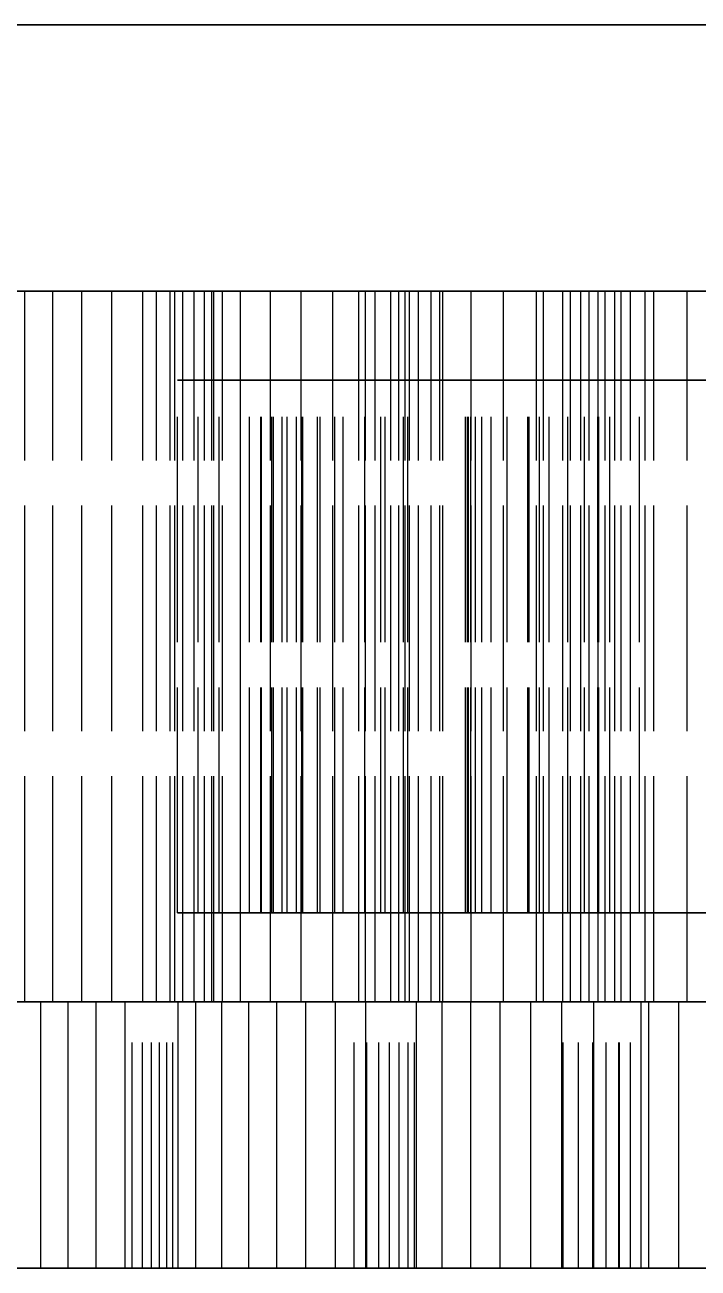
# Model space of a CAD drawing. Header units: millimetres. Extents: x -27 to 154, y -43 to 55.
# Drawn here: x 9.64 to 13.44, y 46.25 to 53.25 of the extents above; entities that cross this region are included whole.
import ezdxf

# ---------------------------------------------------------------- set-up
doc = ezdxf.new("R2010")
doc.units = ezdxf.units.MM
doc.linetypes.add('DASHED', pattern=[1.524, 1.27, -0.254])
doc.layers.add('HIDDEN', color=8, linetype='DASHED')
doc.layers.add('VISIBLE', color=7, linetype='CONTINUOUS')

msp = doc.modelspace()

# ---------------------------------------------------------------- linework, layer by layer
at = {"layer": 'HIDDEN'}
for points in [[(9.41071, 53.24871), (10.01786, 53.24871), (10.625, 53.24871), (11.23214, 53.24871), (11.83929, 53.24871), (12.44643, 53.24871), (13.05357, 53.24871), (13.66071, 53.24871), (14.26786, 53.24871), (14.875, 53.24871), (15.48214, 53.24871), (16.08929, 53.24871), (16.69643, 53.24871), (17.30357, 53.24871), (17.91071, 53.24871), (18.51786, 53.24871), (19.125, 53.24871)], [(9.41071, 51.74871), (10.01786, 51.74871), (10.625, 51.74871), (11.23214, 51.74871), (11.83929, 51.74871), (12.44643, 51.74871), (13.05357, 51.74871), (13.66071, 51.74871), (14.26786, 51.74871), (14.875, 51.74871), (15.48214, 51.74871), (16.08929, 51.74871), (16.69643, 51.74871), (17.30357, 51.74871), (17.91071, 51.74871), (18.51786, 51.74871), (19.125, 51.74871)], [(9.41071, 51.74871), (10.01786, 51.74871), (10.625, 51.74871), (11.23214, 51.74871), (11.83929, 51.74871), (12.44643, 51.74871), (13.05357, 51.74871), (13.66071, 51.74871), (14.26786, 51.74871), (14.875, 51.74871), (15.48214, 51.74871), (16.08929, 51.74871), (16.69643, 51.74871), (17.30357, 51.74871), (17.91071, 51.74871), (18.51786, 51.74871), (19.125, 51.74871)], [(9.6421, 51.74871), (9.49099, 51.74871)], [(9.79986, 51.74871), (9.6421, 51.74871)], [(9.6421, 51.74871), (9.79986, 51.74871)], [(9.6421, 47.74871), (9.6421, 51.74871)], [(9.96362, 51.74871), (9.79986, 51.74871)], [(9.79986, 51.74871), (9.96362, 51.74871)], [(9.79986, 47.74871), (9.79986, 51.74871)], [(9.79986, 47.74871), (9.79986, 51.74871)], [(10.13294, 51.74871), (9.96362, 51.74871)], [(9.96362, 51.74871), (10.13294, 51.74871)], [(9.96362, 47.74871), (9.96362, 51.74871)], [(9.96362, 47.74871), (9.96362, 51.74871)], [(10.30746, 51.74871), (10.13294, 51.74871)], [(10.13294, 51.74871), (10.30746, 51.74871)], [(10.13294, 47.74871), (10.13294, 51.74871)], [(10.13294, 47.74871), (10.13294, 51.74871)], [(10.48689, 51.74871), (10.30746, 51.74871)], [(10.30746, 51.74871), (10.48689, 51.74871)], [(10.30746, 47.74871), (10.30746, 51.74871)], [(10.30746, 47.74871), (10.30746, 51.74871)], [(10.69586, 51.74871), (10.3845, 51.74871)], [(10.3845, 51.74871), (10.46131, 51.74871)], [(10.46131, 51.74871), (10.3845, 51.74871)], [(10.3845, 51.74871), (10.69586, 51.74871)], [(10.3845, 47.74871), (10.3845, 51.74871)], [(10.3845, 47.74871), (10.3845, 51.74871)], [(10.46131, 51.74871), (10.53155, 51.74871)], [(10.53155, 51.74871), (10.46131, 51.74871)], [(10.46131, 47.74871), (10.46131, 51.74871)], [(10.46131, 47.74871), (10.46131, 51.74871)], [(10.75501, 51.74871), (10.48689, 51.74871)], [(10.48689, 51.74871), (10.75501, 51.74871)], [(10.48689, 47.74871), (10.48689, 51.74871)], [(10.48689, 47.74871), (10.48689, 51.74871)], [(10.53155, 51.74871), (10.59574, 51.74871)], [(10.59574, 51.74871), (10.53155, 51.74871)], [(10.53155, 47.74871), (10.53155, 51.74871)], [(10.53155, 47.74871), (10.53155, 51.74871)], [(10.59574, 51.74871), (10.65423, 51.74871)], [(10.65423, 51.74871), (10.59574, 51.74871)], [(10.59574, 47.74871), (10.59574, 51.74871)], [(10.59574, 47.74871), (10.59574, 51.74871)], [(10.65423, 51.74871), (10.70725, 51.74871)], [(10.70725, 51.74871), (10.65423, 51.74871)], [(10.65423, 47.74871), (10.65423, 51.74871)], [(10.65423, 47.74871), (10.65423, 51.74871)], [(10.85766, 51.74871), (10.69586, 51.74871)], [(10.69586, 51.74871), (10.85766, 51.74871)], [(10.69586, 47.74871), (10.69586, 51.74871)], [(10.69586, 47.74871), (10.69586, 51.74871)], [(10.70725, 51.74871), (10.75501, 51.74871)], [(10.75501, 51.74871), (10.70725, 51.74871)], [(10.70725, 47.74871), (10.70725, 51.74871)], [(10.70725, 47.74871), (10.70725, 51.74871)], [(10.75501, 47.74871), (10.75501, 51.74871)], [(10.75501, 47.74871), (10.75501, 51.74871)], [(11.02562, 51.74871), (10.85766, 51.74871)], [(10.85766, 51.74871), (11.02562, 51.74871)], [(10.85766, 47.74871), (10.85766, 51.74871)], [(10.85766, 47.74871), (10.85766, 51.74871)], [(11.19915, 51.74871), (11.02562, 51.74871)], [(11.02562, 51.74871), (11.19915, 51.74871)], [(11.02562, 47.74871), (11.02562, 51.74871)], [(11.02562, 47.74871), (11.02562, 51.74871)], [(11.3778, 51.74871), (11.19915, 51.74871)], [(11.19915, 51.74871), (11.3778, 51.74871)], [(11.19915, 47.74871), (11.19915, 51.74871)], [(11.19915, 47.74871), (11.19915, 51.74871)], [(11.56124, 51.74871), (11.3778, 51.74871)], [(11.3778, 51.74871), (11.56124, 51.74871)], [(11.3778, 47.74871), (11.3778, 51.74871)], [(11.3778, 47.74871), (11.3778, 51.74871)], [(11.80947, 51.74871), (11.5233, 51.74871)], [(11.5233, 51.74871), (11.61629, 51.74871)], [(11.61629, 51.74871), (11.5233, 51.74871)], [(11.5233, 51.74871), (11.80947, 51.74871)], [(11.5233, 47.74871), (11.5233, 51.74871)], [(11.5233, 47.74871), (11.5233, 51.74871)], [(11.7492, 51.74871), (11.56124, 51.74871)], [(11.56124, 51.74871), (11.7492, 51.74871)], [(11.56124, 47.74871), (11.56124, 51.74871)], [(11.56124, 47.74871), (11.56124, 51.74871)], [(11.61629, 51.74871), (11.70321, 51.74871)], [(11.70321, 51.74871), (11.61629, 51.74871)], [(11.61629, 47.74871), (11.61629, 51.74871)], [(11.61629, 47.74871), (11.61629, 51.74871)], [(11.70321, 51.74871), (11.78452, 51.74871)], [(11.78452, 51.74871), (11.70321, 51.74871)], [(11.70321, 47.74871), (11.70321, 51.74871)], [(11.70321, 47.74871), (11.70321, 51.74871)], [(11.99749, 51.74871), (11.7492, 51.74871)], [(11.7492, 51.74871), (11.99749, 51.74871)], [(11.7492, 47.74871), (11.7492, 51.74871)], [(11.7492, 47.74871), (11.7492, 51.74871)], [(11.78452, 51.74871), (11.86054, 51.74871)], [(11.86054, 51.74871), (11.78452, 51.74871)], [(11.78452, 47.74871), (11.78452, 51.74871)], [(11.78452, 47.74871), (11.78452, 51.74871)], [(11.98058, 51.74871), (11.80947, 51.74871)], [(11.80947, 51.74871), (11.98058, 51.74871)], [(11.80947, 47.74871), (11.80947, 51.74871)], [(11.80947, 47.74871), (11.80947, 51.74871)], [(11.86054, 51.74871), (11.93147, 51.74871)], [(11.93147, 51.74871), (11.86054, 51.74871)], [(11.86054, 47.74871), (11.86054, 51.74871)], [(11.86054, 47.74871), (11.86054, 51.74871)], [(11.93147, 51.74871), (11.99749, 51.74871)], [(11.99749, 51.74871), (11.93147, 51.74871)], [(11.93147, 47.74871), (11.93147, 51.74871)], [(11.93147, 47.74871), (11.93147, 51.74871)], [(12.15732, 51.74871), (11.98058, 51.74871)], [(11.98058, 51.74871), (12.15732, 51.74871)], [(11.98058, 47.74871), (11.98058, 51.74871)], [(11.98058, 47.74871), (11.98058, 51.74871)], [(11.99749, 47.74871), (11.99749, 51.74871)], [(11.99749, 47.74871), (11.99749, 51.74871)], [(12.33912, 51.74871), (12.15732, 51.74871)], [(12.15732, 51.74871), (12.33912, 51.74871)], [(12.15732, 47.74871), (12.15732, 51.74871)], [(12.15732, 47.74871), (12.15732, 51.74871)], [(12.52558, 51.74871), (12.33912, 51.74871)], [(12.33912, 51.74871), (12.52558, 51.74871)], [(12.33912, 47.74871), (12.33912, 51.74871)], [(12.33912, 47.74871), (12.33912, 51.74871)], [(12.71638, 51.74871), (12.52558, 51.74871)], [(12.52558, 51.74871), (12.71638, 51.74871)], [(12.52558, 47.74871), (12.52558, 51.74871)], [(12.52558, 47.74871), (12.52558, 51.74871)], [(12.82233, 51.74871), (12.56378, 51.74871)], [(12.56378, 51.74871), (12.67217, 51.74871)], [(12.67217, 51.74871), (12.56378, 51.74871)], [(12.56378, 51.74871), (12.82233, 51.74871)], [(12.56378, 47.74871), (12.56378, 51.74871)], [(12.56378, 47.74871), (12.56378, 51.74871)], [(12.67217, 51.74871), (12.77503, 51.74871)], [(12.77503, 51.74871), (12.67217, 51.74871)], [(12.67217, 47.74871), (12.67217, 51.74871)], [(12.67217, 47.74871), (12.67217, 51.74871)], [(12.91126, 51.74871), (12.71638, 51.74871)], [(12.71638, 51.74871), (12.91126, 51.74871)], [(12.71638, 47.74871), (12.71638, 51.74871)], [(12.71638, 47.74871), (12.71638, 51.74871)], [(12.77503, 51.74871), (12.87276, 51.74871)], [(12.87276, 51.74871), (12.77503, 51.74871)], [(12.77503, 47.74871), (12.77503, 51.74871)], [(12.77503, 47.74871), (12.77503, 51.74871)], [(13.00129, 51.74871), (12.82233, 51.74871)], [(12.82233, 51.74871), (13.00129, 51.74871)], [(12.82233, 47.74871), (12.82233, 51.74871)], [(12.82233, 47.74871), (12.82233, 51.74871)], [(12.87276, 51.74871), (12.96565, 51.74871)], [(12.96565, 51.74871), (12.87276, 51.74871)], [(12.87276, 47.74871), (12.87276, 51.74871)], [(12.87276, 47.74871), (12.87276, 51.74871)], [(13.13762, 51.74871), (12.91126, 51.74871)], [(12.91126, 51.74871), (13.13762, 51.74871)], [(12.91126, 47.74871), (12.91126, 51.74871)], [(12.91126, 47.74871), (12.91126, 51.74871)], [(12.96565, 51.74871), (13.05389, 51.74871)], [(13.05389, 51.74871), (12.96565, 51.74871)], [(12.96565, 47.74871), (12.96565, 51.74871)], [(12.96565, 47.74871), (12.96565, 51.74871)], [(13.18529, 51.74871), (13.00129, 51.74871)], [(13.00129, 51.74871), (13.18529, 51.74871)], [(13.00129, 47.74871), (13.00129, 51.74871)], [(13.00129, 47.74871), (13.00129, 51.74871)], [(13.05389, 51.74871), (13.13762, 51.74871)], [(13.13762, 51.74871), (13.05389, 51.74871)], [(13.05389, 47.74871), (13.05389, 51.74871)], [(13.05389, 47.74871), (13.05389, 51.74871)], [(13.13762, 47.74871), (13.13762, 51.74871)], [(13.13762, 47.74871), (13.13762, 51.74871)], [(13.37382, 51.74871), (13.18529, 51.74871)], [(13.18529, 51.74871), (13.37382, 51.74871)], [(13.18529, 47.74871), (13.18529, 51.74871)], [(13.18529, 47.74871), (13.18529, 51.74871)], [(13.5665, 51.74871), (13.37382, 51.74871)], [(13.37382, 51.74871), (13.5665, 51.74871)], [(13.37382, 47.74871), (13.37382, 51.74871)], [(13.37382, 47.74871), (13.37382, 51.74871)], [(10.50227, 51.24871), (10.6194, 51.24871)], [(10.6194, 51.24871), (10.50227, 51.24871)], [(10.50227, 48.24871), (10.50227, 51.24871)], [(10.50227, 48.24871), (10.50227, 51.24871)], [(10.6194, 51.24871), (10.73758, 51.24871)], [(10.73758, 51.24871), (10.6194, 51.24871)], [(10.6194, 48.24871), (10.6194, 51.24871)], [(10.6194, 48.24871), (10.6194, 51.24871)], [(10.73758, 51.24871), (10.85621, 51.24871)], [(10.85621, 51.24871), (10.73758, 51.24871)], [(10.73758, 48.24871), (10.73758, 51.24871)], [(10.73758, 48.24871), (10.73758, 51.24871)], [(10.85621, 51.24871), (10.97466, 51.24871)], [(10.97466, 51.24871), (10.85621, 51.24871)], [(10.85621, 48.24871), (10.85621, 51.24871)], [(10.85621, 48.24871), (10.85621, 51.24871)], [(10.90786, 51.24871), (11.03389, 51.24871)], [(10.97227, 51.24871), (10.90786, 51.24871)], [(11.03389, 51.24871), (10.90786, 51.24871)], [(10.90786, 51.24871), (10.97227, 51.24871)], [(10.90786, 48.24871), (10.90786, 51.24871)], [(10.90786, 48.24871), (10.90786, 51.24871)], [(11.04302, 51.24871), (10.97227, 51.24871)], [(10.97227, 51.24871), (11.04302, 51.24871)], [(10.97227, 48.24871), (10.97227, 51.24871)], [(10.97227, 48.24871), (10.97227, 51.24871)], [(10.97466, 51.24871), (11.09218, 51.24871)], [(11.09218, 51.24871), (10.97466, 51.24871)], [(10.97466, 48.24871), (10.97466, 51.24871)], [(10.97466, 48.24871), (10.97466, 51.24871)], [(11.03389, 51.24871), (11.17237, 51.24871)], [(11.17237, 51.24871), (11.03389, 51.24871)], [(11.03389, 48.24871), (11.03389, 51.24871)], [(11.03389, 48.24871), (11.03389, 51.24871)], [(11.11986, 51.24871), (11.04302, 51.24871)], [(11.04302, 51.24871), (11.11986, 51.24871)], [(11.04302, 48.24871), (11.04302, 51.24871)], [(11.04302, 48.24871), (11.04302, 51.24871)], [(11.09218, 51.24871), (11.20752, 51.24871)], [(11.20752, 51.24871), (11.09218, 51.24871)], [(11.09218, 48.24871), (11.09218, 51.24871)], [(11.09218, 48.24871), (11.09218, 51.24871)], [(11.20268, 51.24871), (11.11986, 51.24871)], [(11.11986, 51.24871), (11.20268, 51.24871)], [(11.11986, 48.24871), (11.11986, 51.24871)], [(11.11986, 48.24871), (11.11986, 51.24871)], [(11.17237, 51.24871), (11.30631, 51.24871)], [(11.30631, 51.24871), (11.17237, 51.24871)], [(11.17237, 48.24871), (11.17237, 51.24871)], [(11.17237, 48.24871), (11.17237, 51.24871)], [(11.29169, 51.24871), (11.20268, 51.24871)], [(11.20268, 51.24871), (11.29169, 51.24871)], [(11.20268, 48.24871), (11.20268, 51.24871)], [(11.20268, 48.24871), (11.20268, 51.24871)], [(11.20752, 51.24871), (11.64741, 51.24871)], [(11.64741, 51.24871), (11.20752, 51.24871)], [(11.20752, 48.24871), (11.20752, 51.24871)], [(11.20752, 48.24871), (11.20752, 51.24871)], [(11.38848, 51.24871), (11.29169, 51.24871)], [(11.29169, 51.24871), (11.38848, 51.24871)], [(11.29169, 48.24871), (11.29169, 51.24871)], [(11.29169, 48.24871), (11.29169, 51.24871)], [(11.30631, 51.24871), (11.43494, 51.24871)], [(11.43494, 51.24871), (11.30631, 51.24871)], [(11.30631, 48.24871), (11.30631, 51.24871)], [(11.30631, 48.24871), (11.30631, 51.24871)], [(11.79986, 51.24871), (11.38848, 51.24871)], [(11.38848, 51.24871), (11.79986, 51.24871)], [(11.38848, 48.24871), (11.38848, 51.24871)], [(11.38848, 48.24871), (11.38848, 51.24871)], [(11.43494, 51.24871), (11.55727, 51.24871)], [(11.55727, 51.24871), (11.43494, 51.24871)], [(11.43494, 48.24871), (11.43494, 51.24871)], [(11.43494, 48.24871), (11.43494, 51.24871)], [(11.55727, 51.24871), (11.67182, 51.24871)], [(11.67182, 51.24871), (11.55727, 51.24871)], [(11.55727, 48.24871), (11.55727, 51.24871)], [(11.55727, 48.24871), (11.55727, 51.24871)], [(11.64741, 51.24871), (11.79986, 51.24871)], [(11.79986, 51.24871), (11.64741, 51.24871)], [(11.64741, 48.24871), (11.64741, 51.24871)], [(11.64741, 48.24871), (11.64741, 51.24871)], [(11.67182, 51.24871), (11.7748, 51.24871)], [(11.7748, 51.24871), (11.67182, 51.24871)], [(11.67182, 48.24871), (11.67182, 51.24871)], [(11.67182, 48.24871), (11.67182, 51.24871)], [(11.7748, 51.24871), (12.12533, 51.24871)], [(12.12533, 51.24871), (11.7748, 51.24871)], [(11.7748, 48.24871), (11.7748, 51.24871)], [(11.7748, 48.24871), (11.7748, 51.24871)], [(11.79986, 48.24871), (11.79986, 51.24871)], [(11.79986, 48.24871), (11.79986, 51.24871)], [(12.12533, 51.24871), (12.54184, 51.24871)], [(12.54184, 51.24871), (12.12533, 51.24871)], [(12.12533, 48.24871), (12.12533, 51.24871)], [(12.12533, 48.24871), (12.12533, 51.24871)], [(12.13641, 51.24871), (12.14199, 51.24871)], [(12.14077, 51.24871), (12.13641, 51.24871)], [(12.14199, 51.24871), (12.13641, 51.24871)], [(12.13641, 51.24871), (12.14077, 51.24871)], [(12.13641, 48.24871), (12.13641, 51.24871)], [(12.13641, 48.24871), (12.13641, 51.24871)], [(12.15524, 51.24871), (12.14077, 51.24871)], [(12.14077, 51.24871), (12.15524, 51.24871)], [(12.14077, 48.24871), (12.14077, 51.24871)], [(12.14077, 48.24871), (12.14077, 51.24871)], [(12.14199, 51.24871), (12.36028, 51.24871)], [(12.36028, 51.24871), (12.14199, 51.24871)], [(12.14199, 48.24871), (12.14199, 51.24871)], [(12.14199, 48.24871), (12.14199, 51.24871)], [(12.18025, 51.24871), (12.15524, 51.24871)], [(12.15524, 51.24871), (12.18025, 51.24871)], [(12.15524, 48.24871), (12.15524, 51.24871)], [(12.15524, 48.24871), (12.15524, 51.24871)], [(12.21689, 51.24871), (12.18025, 51.24871)], [(12.18025, 51.24871), (12.21689, 51.24871)], [(12.18025, 48.24871), (12.18025, 51.24871)], [(12.18025, 48.24871), (12.18025, 51.24871)], [(12.26919, 51.24871), (12.21689, 51.24871)], [(12.21689, 51.24871), (12.26919, 51.24871)], [(12.21689, 48.24871), (12.21689, 51.24871)], [(12.21689, 48.24871), (12.21689, 51.24871)], [(12.54184, 51.24871), (12.26919, 51.24871)], [(12.26919, 51.24871), (12.54184, 51.24871)], [(12.26919, 48.24871), (12.26919, 51.24871)], [(12.26919, 48.24871), (12.26919, 51.24871)], [(12.36028, 51.24871), (12.48299, 51.24871)], [(12.48299, 51.24871), (12.36028, 51.24871)], [(12.36028, 48.24871), (12.36028, 51.24871)], [(12.36028, 48.24871), (12.36028, 51.24871)], [(13.44325, 51.24871), (13.39484, 51.24871), (13.34643, 51.24871), (13.29802, 51.24871), (13.2496, 51.24871), (13.20119, 51.24871), (13.15278, 51.24871), (13.10437, 51.24871), (13.05595, 51.24871), (13.00754, 51.24871), (12.95913, 51.24871), (12.91071, 51.24871), (12.8623, 51.24871), (12.81389, 51.24871), (12.76548, 51.24871), (12.71706, 51.24871), (12.66865, 51.24871), (12.62024, 51.24871), (12.57183, 51.24871), (12.52341, 51.24871), (12.475, 51.24871)], [(12.475, 51.24871), (12.48128, 51.24871), (12.48757, 51.24871), (12.49385, 51.24871), (12.50013, 51.24871), (12.50642, 51.24871), (12.5127, 51.24871), (12.51898, 51.24871), (12.52527, 51.24871), (12.53155, 51.24871), (12.53783, 51.24871), (12.54412, 51.24871), (12.5504, 51.24871), (12.55668, 51.24871), (12.56296, 51.24871), (12.56925, 51.24871), (12.57553, 51.24871), (12.58181, 51.24871), (12.5881, 51.24871), (12.59438, 51.24871), (12.60066, 51.24871), (12.60695, 51.24871), (12.61323, 51.24871), (12.61951, 51.24871), (12.6258, 51.24871), (12.63208, 51.24871), (12.63836, 51.24871), (12.64465, 51.24871), (12.65093, 51.24871), (12.65721, 51.24871), (12.6635, 51.24871), (12.66978, 51.24871), (12.67606, 51.24871), (12.68235, 51.24871), (12.68863, 51.24871), (12.69491, 51.24871), (12.70119, 51.24871), (12.70748, 51.24871), (12.71376, 51.24871), (12.72004, 51.24871), (12.72633, 51.24871), (12.73261, 51.24871), (12.73889, 51.24871), (12.74518, 51.24871), (12.75146, 51.24871), (12.75774, 51.24871), (12.76403, 51.24871), (12.77031, 51.24871), (12.77659, 51.24871), (12.78288, 51.24871), (12.78916, 51.24871), (12.79544, 51.24871), (12.80173, 51.24871), (12.80801, 51.24871), (12.81429, 51.24871), (12.82058, 51.24871), (12.82686, 51.24871), (12.83314, 51.24871), (12.83943, 51.24871), (12.84571, 51.24871), (12.85199, 51.24871), (12.85827, 51.24871), (12.86456, 51.24871), (12.87084, 51.24871)], [(12.475, 48.24871), (12.475, 51.24871)], [(12.48299, 51.24871), (12.59681, 51.24871)], [(12.59681, 51.24871), (12.48299, 51.24871)], [(12.48299, 48.24871), (12.48299, 51.24871)], [(12.48299, 48.24871), (12.48299, 51.24871)], [(12.54184, 48.24871), (12.54184, 51.24871)], [(12.54184, 48.24871), (12.54184, 51.24871)], [(12.59681, 51.24871), (12.70097, 51.24871)], [(12.70097, 51.24871), (12.59681, 51.24871)], [(12.59681, 48.24871), (12.59681, 51.24871)], [(12.59681, 48.24871), (12.59681, 51.24871)], [(12.70097, 51.24871), (12.79441, 51.24871)], [(12.79441, 51.24871), (12.70097, 51.24871)], [(12.70097, 48.24871), (12.70097, 51.24871)], [(12.70097, 48.24871), (12.70097, 51.24871)], [(12.79441, 51.24871), (12.87529, 51.24871)], [(12.87529, 51.24871), (12.79441, 51.24871)], [(12.79441, 48.24871), (12.79441, 51.24871)], [(12.79441, 48.24871), (12.79441, 51.24871)], [(12.87084, 51.24871), (15.12916, 51.24871)], [(12.87084, 48.24871), (12.87084, 51.24871)], [(12.87529, 51.24871), (12.93832, 51.24871)], [(12.93832, 51.24871), (12.87529, 51.24871)], [(12.87529, 48.24871), (12.87529, 51.24871)], [(12.87529, 48.24871), (12.87529, 51.24871)], [(12.93832, 51.24871), (13.10556, 51.24871)], [(13.10556, 51.24871), (12.93832, 51.24871)], [(12.93832, 48.24871), (12.93832, 51.24871)], [(12.93832, 48.24871), (12.93832, 51.24871)], [(13.10556, 51.24871), (13.67453, 51.24871)], [(13.67453, 51.24871), (13.10556, 51.24871)], [(13.10556, 48.24871), (13.10556, 51.24871)], [(13.10556, 48.24871), (13.10556, 51.24871)], [(10.50227, 48.24871), (10.6194, 48.24871)], [(10.6194, 48.24871), (10.50227, 48.24871)], [(10.6194, 48.24871), (10.73758, 48.24871)], [(10.73758, 48.24871), (10.6194, 48.24871)], [(10.73758, 48.24871), (10.85621, 48.24871)], [(10.85621, 48.24871), (10.73758, 48.24871)], [(10.85621, 48.24871), (10.97466, 48.24871)], [(10.97466, 48.24871), (10.85621, 48.24871)], [(10.90786, 48.24871), (11.03389, 48.24871)], [(10.97227, 48.24871), (10.90786, 48.24871)], [(11.03389, 48.24871), (10.90786, 48.24871)], [(10.90786, 48.24871), (10.97227, 48.24871)], [(11.04302, 48.24871), (10.97227, 48.24871)], [(10.97227, 48.24871), (11.04302, 48.24871)], [(10.97466, 48.24871), (11.09218, 48.24871)], [(11.09218, 48.24871), (10.97466, 48.24871)], [(11.03389, 48.24871), (11.17237, 48.24871)], [(11.17237, 48.24871), (11.03389, 48.24871)], [(11.11986, 48.24871), (11.04302, 48.24871)], [(11.04302, 48.24871), (11.11986, 48.24871)], [(11.09218, 48.24871), (11.20752, 48.24871)], [(11.20752, 48.24871), (11.09218, 48.24871)], [(11.20268, 48.24871), (11.11986, 48.24871)], [(11.11986, 48.24871), (11.20268, 48.24871)], [(11.17237, 48.24871), (11.30631, 48.24871)], [(11.30631, 48.24871), (11.17237, 48.24871)], [(11.29169, 48.24871), (11.20268, 48.24871)], [(11.20268, 48.24871), (11.29169, 48.24871)], [(11.20752, 48.24871), (11.64741, 48.24871)], [(11.64741, 48.24871), (11.20752, 48.24871)], [(11.38848, 48.24871), (11.29169, 48.24871)], [(11.29169, 48.24871), (11.38848, 48.24871)], [(11.30631, 48.24871), (11.43494, 48.24871)], [(11.43494, 48.24871), (11.30631, 48.24871)], [(11.79986, 48.24871), (11.38848, 48.24871)], [(11.38848, 48.24871), (11.79986, 48.24871)], [(11.43494, 48.24871), (11.55727, 48.24871)], [(11.55727, 48.24871), (11.43494, 48.24871)], [(11.55727, 48.24871), (11.67182, 48.24871)], [(11.67182, 48.24871), (11.55727, 48.24871)], [(11.64741, 48.24871), (11.79986, 48.24871)], [(11.79986, 48.24871), (11.64741, 48.24871)], [(11.67182, 48.24871), (11.7748, 48.24871)], [(11.7748, 48.24871), (11.67182, 48.24871)], [(11.7748, 48.24871), (12.12533, 48.24871)], [(12.12533, 48.24871), (11.7748, 48.24871)], [(12.12533, 48.24871), (12.54184, 48.24871)], [(12.54184, 48.24871), (12.12533, 48.24871)], [(12.13641, 48.24871), (12.14199, 48.24871)], [(12.14077, 48.24871), (12.13641, 48.24871)], [(12.14199, 48.24871), (12.13641, 48.24871)], [(12.13641, 48.24871), (12.14077, 48.24871)], [(12.15524, 48.24871), (12.14077, 48.24871)], [(12.14077, 48.24871), (12.15524, 48.24871)], [(12.14199, 48.24871), (12.36028, 48.24871)], [(12.36028, 48.24871), (12.14199, 48.24871)], [(12.18025, 48.24871), (12.15524, 48.24871)], [(12.15524, 48.24871), (12.18025, 48.24871)], [(12.21689, 48.24871), (12.18025, 48.24871)], [(12.18025, 48.24871), (12.21689, 48.24871)], [(12.26919, 48.24871), (12.21689, 48.24871)], [(12.21689, 48.24871), (12.26919, 48.24871)], [(12.54184, 48.24871), (12.26919, 48.24871)], [(12.26919, 48.24871), (12.54184, 48.24871)], [(12.36028, 48.24871), (12.48299, 48.24871)], [(12.48299, 48.24871), (12.36028, 48.24871)], [(12.87084, 48.24871), (12.86456, 48.24871), (12.85827, 48.24871), (12.85199, 48.24871), (12.84571, 48.24871), (12.83943, 48.24871), (12.83314, 48.24871), (12.82686, 48.24871), (12.82058, 48.24871), (12.81429, 48.24871), (12.80801, 48.24871), (12.80173, 48.24871), (12.79544, 48.24871), (12.78916, 48.24871), (12.78288, 48.24871), (12.77659, 48.24871), (12.77031, 48.24871), (12.76403, 48.24871), (12.75774, 48.24871), (12.75146, 48.24871), (12.74518, 48.24871), (12.73889, 48.24871), (12.73261, 48.24871), (12.72633, 48.24871), (12.72004, 48.24871), (12.71376, 48.24871), (12.70748, 48.24871), (12.70119, 48.24871), (12.69491, 48.24871), (12.68863, 48.24871), (12.68235, 48.24871), (12.67606, 48.24871), (12.66978, 48.24871), (12.6635, 48.24871), (12.65721, 48.24871), (12.65093, 48.24871), (12.64465, 48.24871), (12.63836, 48.24871), (12.63208, 48.24871), (12.6258, 48.24871), (12.61951, 48.24871), (12.61323, 48.24871), (12.60695, 48.24871), (12.60066, 48.24871), (12.59438, 48.24871), (12.5881, 48.24871), (12.58181, 48.24871), (12.57553, 48.24871), (12.56925, 48.24871), (12.56296, 48.24871), (12.55668, 48.24871), (12.5504, 48.24871), (12.54412, 48.24871), (12.53783, 48.24871), (12.53155, 48.24871), (12.52527, 48.24871), (12.51898, 48.24871), (12.5127, 48.24871), (12.50642, 48.24871), (12.50013, 48.24871), (12.49385, 48.24871), (12.48757, 48.24871), (12.48128, 48.24871), (12.475, 48.24871)], [(12.475, 48.24871), (12.52341, 48.24871), (12.57183, 48.24871), (12.62024, 48.24871), (12.66865, 48.24871), (12.71706, 48.24871), (12.76548, 48.24871), (12.81389, 48.24871), (12.8623, 48.24871), (12.91071, 48.24871), (12.95913, 48.24871), (13.00754, 48.24871), (13.05595, 48.24871), (13.10437, 48.24871), (13.15278, 48.24871), (13.20119, 48.24871), (13.2496, 48.24871), (13.29802, 48.24871), (13.34643, 48.24871), (13.39484, 48.24871), (13.44325, 48.24871)], [(12.48299, 48.24871), (12.59681, 48.24871)], [(12.59681, 48.24871), (12.48299, 48.24871)], [(12.59681, 48.24871), (12.70097, 48.24871)], [(12.70097, 48.24871), (12.59681, 48.24871)], [(12.70097, 48.24871), (12.79441, 48.24871)], [(12.79441, 48.24871), (12.70097, 48.24871)], [(12.79441, 48.24871), (12.87529, 48.24871)], [(12.87529, 48.24871), (12.79441, 48.24871)], [(12.87084, 48.24871), (15.12916, 48.24871)], [(12.87529, 48.24871), (12.93832, 48.24871)], [(12.93832, 48.24871), (12.87529, 48.24871)], [(12.93832, 48.24871), (13.10556, 48.24871)], [(13.10556, 48.24871), (12.93832, 48.24871)], [(13.10556, 48.24871), (13.67453, 48.24871)], [(13.67453, 48.24871), (13.10556, 48.24871)], [(17.625, 47.74871), (17.06548, 47.74871), (16.50595, 47.74871), (15.94643, 47.74871), (15.3869, 47.74871), (14.82738, 47.74871), (14.26786, 47.74871), (13.70833, 47.74871), (13.14881, 47.74871), (12.58929, 47.74871), (12.02976, 47.74871), (11.47024, 47.74871), (10.91071, 47.74871), (10.35119, 47.74871), (9.79167, 47.74871), (9.23214, 47.74871)], [(9.23214, 47.74871), (9.79167, 47.74871), (10.35119, 47.74871), (10.91071, 47.74871), (11.47024, 47.74871), (12.02976, 47.74871), (12.58929, 47.74871), (13.14881, 47.74871), (13.70833, 47.74871), (14.26786, 47.74871), (14.82738, 47.74871), (15.3869, 47.74871), (15.94643, 47.74871), (16.50595, 47.74871), (17.06548, 47.74871), (17.625, 47.74871)], [(9.41071, 47.74871), (10.01786, 47.74871), (10.625, 47.74871), (11.23214, 47.74871), (11.83929, 47.74871), (12.44643, 47.74871), (13.05357, 47.74871), (13.66071, 47.74871), (14.26786, 47.74871), (14.875, 47.74871), (15.48214, 47.74871), (16.08929, 47.74871), (16.69643, 47.74871), (17.30357, 47.74871), (17.91071, 47.74871), (18.51786, 47.74871), (19.125, 47.74871)], [(9.6421, 47.74871), (9.49099, 47.74871)], [(9.58508, 47.74871), (9.73272, 47.74871)], [(10.50568, 47.74871), (10.48667, 47.74871), (10.46766, 47.74871), (10.44864, 47.74871), (10.42963, 47.74871), (10.41061, 47.74871), (10.3916, 47.74871), (10.37258, 47.74871), (10.35357, 47.74871), (10.33456, 47.74871), (10.31554, 47.74871), (10.29653, 47.74871), (10.27751, 47.74871), (10.2585, 47.74871), (10.23948, 47.74871), (10.22047, 47.74871), (10.20146, 47.74871), (10.18244, 47.74871), (10.16343, 47.74871), (10.14441, 47.74871), (10.1254, 47.74871), (10.10638, 47.74871), (10.08737, 47.74871), (10.06836, 47.74871), (10.04934, 47.74871), (10.03033, 47.74871), (10.01131, 47.74871), (9.9923, 47.74871), (9.97329, 47.74871), (9.95427, 47.74871), (9.93526, 47.74871), (9.91624, 47.74871), (9.89723, 47.74871), (9.87821, 47.74871), (9.8592, 47.74871), (9.84019, 47.74871), (9.82117, 47.74871), (9.80216, 47.74871), (9.78314, 47.74871), (9.76413, 47.74871), (9.74511, 47.74871), (9.7261, 47.74871), (9.70709, 47.74871), (9.68807, 47.74871), (9.66906, 47.74871), (9.65004, 47.74871), (9.63103, 47.74871)], [(9.79986, 47.74871), (9.6421, 47.74871)], [(9.6421, 47.74871), (9.79986, 47.74871)], [(9.73272, 47.74871), (9.88574, 47.74871)], [(9.73272, 46.24871), (9.73272, 47.74871)], [(9.96362, 47.74871), (9.79986, 47.74871)], [(9.79986, 47.74871), (9.96362, 47.74871)], [(9.88574, 47.74871), (10.04382, 47.74871)], [(9.88574, 46.24871), (9.88574, 47.74871)], [(10.13294, 47.74871), (9.96362, 47.74871)], [(9.96362, 47.74871), (10.13294, 47.74871)], [(10.04382, 47.74871), (10.20669, 47.74871)], [(10.04382, 46.24871), (10.04382, 47.74871)], [(10.30746, 47.74871), (10.13294, 47.74871)], [(10.13294, 47.74871), (10.30746, 47.74871)], [(10.20669, 47.74871), (10.50568, 47.74871)], [(10.20669, 46.24871), (10.20669, 47.74871)], [(10.24664, 47.74871), (10.60575, 47.74871)], [(10.3043, 47.74871), (10.24664, 47.74871)], [(10.60575, 47.74871), (10.24664, 47.74871)], [(10.24664, 47.74871), (10.3043, 47.74871)], [(10.24664, 46.24871), (10.24664, 47.74871)], [(10.24664, 46.24871), (10.24664, 47.74871)], [(10.35563, 47.74871), (10.3043, 47.74871)], [(10.3043, 47.74871), (10.35563, 47.74871)], [(10.3043, 46.24871), (10.3043, 47.74871)], [(10.3043, 46.24871), (10.3043, 47.74871)], [(10.48689, 47.74871), (10.30746, 47.74871)], [(10.30746, 47.74871), (10.48689, 47.74871)], [(10.40112, 47.74871), (10.35563, 47.74871)], [(10.35563, 47.74871), (10.40112, 47.74871)], [(10.35563, 46.24871), (10.35563, 47.74871)], [(10.35563, 46.24871), (10.35563, 47.74871)], [(10.69586, 47.74871), (10.3845, 47.74871)], [(10.3845, 47.74871), (10.46131, 47.74871)], [(10.46131, 47.74871), (10.3845, 47.74871)], [(10.3845, 47.74871), (10.69586, 47.74871)], [(10.44113, 47.74871), (10.40112, 47.74871)], [(10.40112, 47.74871), (10.44113, 47.74871)], [(10.40112, 46.24871), (10.40112, 47.74871)], [(10.40112, 46.24871), (10.40112, 47.74871)], [(10.47592, 47.74871), (10.44113, 47.74871)], [(10.44113, 47.74871), (10.47592, 47.74871)], [(10.44113, 46.24871), (10.44113, 47.74871)], [(10.44113, 46.24871), (10.44113, 47.74871)], [(10.46131, 47.74871), (10.53155, 47.74871)], [(10.53155, 47.74871), (10.46131, 47.74871)], [(10.50568, 47.74871), (10.47592, 47.74871)], [(10.47592, 47.74871), (10.50568, 47.74871)], [(10.47592, 46.24871), (10.47592, 47.74871)], [(10.47592, 46.24871), (10.47592, 47.74871)], [(10.75501, 47.74871), (10.48689, 47.74871)], [(10.48689, 47.74871), (10.75501, 47.74871)], [(10.50568, 46.24871), (10.50568, 47.74871)], [(10.53155, 47.74871), (10.59574, 47.74871)], [(10.59574, 47.74871), (10.53155, 47.74871)], [(10.59574, 47.74871), (10.65423, 47.74871)], [(10.65423, 47.74871), (10.59574, 47.74871)], [(13.4455, 47.74871), (13.31028, 47.74871), (13.17505, 47.74871), (13.03982, 47.74871), (12.9046, 47.74871), (12.76937, 47.74871), (12.63415, 47.74871), (12.49892, 47.74871), (12.36369, 47.74871), (12.22847, 47.74871), (12.09324, 47.74871), (11.95801, 47.74871), (11.82279, 47.74871), (11.68756, 47.74871), (11.55234, 47.74871), (11.41711, 47.74871), (11.28188, 47.74871), (11.14666, 47.74871), (11.01143, 47.74871), (10.87621, 47.74871), (10.74098, 47.74871), (10.60575, 47.74871)], [(10.60575, 47.74871), (10.75183, 47.74871)], [(10.60575, 46.24871), (10.60575, 47.74871)], [(10.65423, 47.74871), (10.70725, 47.74871)], [(10.70725, 47.74871), (10.65423, 47.74871)], [(10.85766, 47.74871), (10.69586, 47.74871)], [(10.69586, 47.74871), (10.85766, 47.74871)], [(10.70725, 47.74871), (10.75501, 47.74871)], [(10.75501, 47.74871), (10.70725, 47.74871)], [(10.75183, 47.74871), (10.90398, 47.74871)], [(10.75183, 46.24871), (10.75183, 47.74871)], [(11.02562, 47.74871), (10.85766, 47.74871)], [(10.85766, 47.74871), (11.02562, 47.74871)], [(10.90398, 47.74871), (11.06162, 47.74871)], [(10.90398, 46.24871), (10.90398, 47.74871)], [(11.19915, 47.74871), (11.02562, 47.74871)], [(11.02562, 47.74871), (11.19915, 47.74871)], [(11.06162, 47.74871), (11.22437, 47.74871)], [(11.06162, 46.24871), (11.06162, 47.74871)], [(11.3778, 47.74871), (11.19915, 47.74871)], [(11.19915, 47.74871), (11.3778, 47.74871)], [(11.22437, 47.74871), (11.39191, 47.74871)], [(11.22437, 46.24871), (11.22437, 47.74871)], [(11.56124, 47.74871), (11.3778, 47.74871)], [(11.3778, 47.74871), (11.56124, 47.74871)], [(11.39191, 47.74871), (11.56397, 47.74871)], [(11.39191, 46.24871), (11.39191, 47.74871)], [(11.49724, 47.74871), (11.83667, 47.74871)], [(11.56945, 47.74871), (11.49724, 47.74871)], [(11.83667, 47.74871), (11.49724, 47.74871)], [(11.49724, 47.74871), (11.56945, 47.74871)], [(11.49724, 46.24871), (11.49724, 47.74871)], [(11.49724, 46.24871), (11.49724, 47.74871)], [(11.80947, 47.74871), (11.5233, 47.74871)], [(11.5233, 47.74871), (11.61629, 47.74871)], [(11.61629, 47.74871), (11.5233, 47.74871)], [(11.5233, 47.74871), (11.80947, 47.74871)], [(11.7492, 47.74871), (11.56124, 47.74871)], [(11.56124, 47.74871), (11.7492, 47.74871)], [(11.56397, 47.74871), (11.84789, 47.74871)], [(11.56397, 46.24871), (11.56397, 47.74871)], [(11.63565, 47.74871), (11.56945, 47.74871)], [(11.56945, 47.74871), (11.63565, 47.74871)], [(11.56945, 46.24871), (11.56945, 47.74871)], [(11.56945, 46.24871), (11.56945, 47.74871)], [(11.61629, 47.74871), (11.70321, 47.74871)], [(11.70321, 47.74871), (11.61629, 47.74871)], [(11.69631, 47.74871), (11.63565, 47.74871)], [(11.63565, 47.74871), (11.69631, 47.74871)], [(11.63565, 46.24871), (11.63565, 47.74871)], [(11.63565, 46.24871), (11.63565, 47.74871)], [(11.75175, 47.74871), (11.69631, 47.74871)], [(11.69631, 47.74871), (11.75175, 47.74871)], [(11.69631, 46.24871), (11.69631, 47.74871)], [(11.69631, 46.24871), (11.69631, 47.74871)], [(11.70321, 47.74871), (11.78452, 47.74871)], [(11.78452, 47.74871), (11.70321, 47.74871)], [(11.99749, 47.74871), (11.7492, 47.74871)], [(11.7492, 47.74871), (11.99749, 47.74871)], [(11.80221, 47.74871), (11.75175, 47.74871)], [(11.75175, 47.74871), (11.80221, 47.74871)], [(11.75175, 46.24871), (11.75175, 47.74871)], [(11.75175, 46.24871), (11.75175, 47.74871)], [(11.78452, 47.74871), (11.86054, 47.74871)], [(11.86054, 47.74871), (11.78452, 47.74871)], [(11.84789, 47.74871), (11.80221, 47.74871)], [(11.80221, 47.74871), (11.84789, 47.74871)], [(11.80221, 46.24871), (11.80221, 47.74871)], [(11.80221, 46.24871), (11.80221, 47.74871)], [(11.98058, 47.74871), (11.80947, 47.74871)], [(11.80947, 47.74871), (11.98058, 47.74871)], [(11.83667, 47.74871), (11.99245, 47.74871)], [(11.84789, 47.74871), (11.83667, 47.74871)], [(11.83667, 46.24871), (11.83667, 47.74871)], [(11.83667, 46.24871), (11.83667, 47.74871)], [(11.84789, 46.24871), (11.84789, 47.74871)], [(11.86054, 47.74871), (11.93147, 47.74871)], [(11.93147, 47.74871), (11.86054, 47.74871)], [(11.93147, 47.74871), (11.99749, 47.74871)], [(11.99749, 47.74871), (11.93147, 47.74871)], [(12.15732, 47.74871), (11.98058, 47.74871)], [(11.98058, 47.74871), (12.15732, 47.74871)], [(11.99245, 47.74871), (12.15393, 47.74871)], [(11.99245, 46.24871), (11.99245, 47.74871)], [(12.15393, 47.74871), (12.32059, 47.74871)], [(12.15393, 46.24871), (12.15393, 47.74871)], [(12.33912, 47.74871), (12.15732, 47.74871)], [(12.15732, 47.74871), (12.33912, 47.74871)], [(12.32059, 47.74871), (12.49204, 47.74871)], [(12.32059, 46.24871), (12.32059, 47.74871)], [(12.52558, 47.74871), (12.33912, 47.74871)], [(12.33912, 47.74871), (12.52558, 47.74871)], [(12.49204, 47.74871), (12.66797, 47.74871)], [(12.49204, 46.24871), (12.49204, 47.74871)], [(12.71638, 47.74871), (12.52558, 47.74871)], [(12.52558, 47.74871), (12.71638, 47.74871)], [(12.82233, 47.74871), (12.56378, 47.74871)], [(12.56378, 47.74871), (12.67217, 47.74871)], [(12.67217, 47.74871), (12.56378, 47.74871)], [(12.56378, 47.74871), (12.82233, 47.74871)], [(12.66797, 47.74871), (12.84815, 47.74871)], [(12.66797, 46.24871), (12.66797, 47.74871)], [(12.67217, 47.74871), (12.77503, 47.74871)], [(12.77503, 47.74871), (12.67217, 47.74871)], [(12.67516, 47.74871), (12.99275, 47.74871)], [(12.76146, 47.74871), (12.67516, 47.74871)], [(12.99275, 47.74871), (12.67516, 47.74871)], [(12.67516, 47.74871), (12.76146, 47.74871)], [(12.67516, 46.24871), (12.67516, 47.74871)], [(12.67516, 46.24871), (12.67516, 47.74871)], [(12.91126, 47.74871), (12.71638, 47.74871)], [(12.71638, 47.74871), (12.91126, 47.74871)], [(12.84211, 47.74871), (12.76146, 47.74871)], [(12.76146, 47.74871), (12.84211, 47.74871)], [(12.76146, 46.24871), (12.76146, 47.74871)], [(12.76146, 46.24871), (12.76146, 47.74871)], [(12.77503, 47.74871), (12.87276, 47.74871)], [(12.87276, 47.74871), (12.77503, 47.74871)], [(13.00129, 47.74871), (12.82233, 47.74871)], [(12.82233, 47.74871), (13.00129, 47.74871)], [(12.91754, 47.74871), (12.84211, 47.74871)], [(12.84211, 47.74871), (12.91754, 47.74871)], [(12.84211, 46.24871), (12.84211, 47.74871)], [(12.84211, 46.24871), (12.84211, 47.74871)], [(12.84815, 47.74871), (13.11518, 47.74871)], [(12.84815, 46.24871), (12.84815, 47.74871)], [(12.87276, 47.74871), (12.96565, 47.74871)], [(12.96565, 47.74871), (12.87276, 47.74871)], [(13.13762, 47.74871), (12.91126, 47.74871)], [(12.91126, 47.74871), (13.13762, 47.74871)], [(12.98806, 47.74871), (12.91754, 47.74871)], [(12.91754, 47.74871), (12.98806, 47.74871)], [(12.91754, 46.24871), (12.91754, 47.74871)], [(12.91754, 46.24871), (12.91754, 47.74871)], [(12.96565, 47.74871), (13.05389, 47.74871)], [(13.05389, 47.74871), (12.96565, 47.74871)], [(13.05389, 47.74871), (12.98806, 47.74871)], [(12.98806, 47.74871), (13.05389, 47.74871)], [(12.98806, 46.24871), (12.98806, 47.74871)], [(12.98806, 46.24871), (12.98806, 47.74871)], [(12.99275, 47.74871), (13.15724, 47.74871)], [(13.11518, 47.74871), (12.99275, 47.74871)], [(12.99275, 46.24871), (12.99275, 47.74871)], [(12.99275, 46.24871), (12.99275, 47.74871)], [(13.18529, 47.74871), (13.00129, 47.74871)], [(13.00129, 47.74871), (13.18529, 47.74871)], [(13.05389, 47.74871), (13.13762, 47.74871)], [(13.13762, 47.74871), (13.05389, 47.74871)], [(13.11518, 47.74871), (13.05389, 47.74871)], [(13.05389, 47.74871), (13.11518, 47.74871)], [(13.05389, 46.24871), (13.05389, 47.74871)], [(13.05389, 46.24871), (13.05389, 47.74871)], [(13.11518, 46.24871), (13.11518, 47.74871)], [(13.15724, 47.74871), (13.32705, 47.74871)], [(13.15724, 46.24871), (13.15724, 47.74871)], [(13.37382, 47.74871), (13.18529, 47.74871)], [(13.18529, 47.74871), (13.37382, 47.74871)], [(13.32705, 47.74871), (13.50167, 47.74871)], [(13.32705, 46.24871), (13.32705, 47.74871)], [(13.5665, 47.74871), (13.37382, 47.74871)], [(13.37382, 47.74871), (13.5665, 47.74871)], [(17.625, 46.24871), (17.06548, 46.24871), (16.50595, 46.24871), (15.94643, 46.24871), (15.3869, 46.24871), (14.82738, 46.24871), (14.26786, 46.24871), (13.70833, 46.24871), (13.14881, 46.24871), (12.58929, 46.24871), (12.02976, 46.24871), (11.47024, 46.24871), (10.91071, 46.24871), (10.35119, 46.24871), (9.79167, 46.24871), (9.23214, 46.24871)], [(9.23214, 46.24871), (9.79167, 46.24871), (10.35119, 46.24871), (10.91071, 46.24871), (11.47024, 46.24871), (12.02976, 46.24871), (12.58929, 46.24871), (13.14881, 46.24871), (13.70833, 46.24871), (14.26786, 46.24871), (14.82738, 46.24871), (15.3869, 46.24871), (15.94643, 46.24871), (16.50595, 46.24871), (17.06548, 46.24871), (17.625, 46.24871)], [(9.58508, 46.24871), (9.73272, 46.24871)], [(9.73272, 46.24871), (9.88574, 46.24871)], [(9.88574, 46.24871), (10.04382, 46.24871)], [(10.04382, 46.24871), (10.20669, 46.24871)], [(10.20669, 46.24871), (10.50568, 46.24871)], [(10.24664, 46.24871), (10.60575, 46.24871)], [(10.3043, 46.24871), (10.24664, 46.24871)], [(10.50568, 46.24871), (10.24664, 46.24871)], [(10.24664, 46.24871), (10.3043, 46.24871)], [(10.35563, 46.24871), (10.3043, 46.24871)], [(10.3043, 46.24871), (10.35563, 46.24871)], [(10.40112, 46.24871), (10.35563, 46.24871)], [(10.35563, 46.24871), (10.40112, 46.24871)], [(10.44113, 46.24871), (10.40112, 46.24871)], [(10.40112, 46.24871), (10.44113, 46.24871)], [(10.47592, 46.24871), (10.44113, 46.24871)], [(10.44113, 46.24871), (10.47592, 46.24871)], [(10.50568, 46.24871), (10.47592, 46.24871)], [(10.47592, 46.24871), (10.50568, 46.24871)], [(10.60575, 46.24871), (10.75183, 46.24871)], [(10.75183, 46.24871), (10.90398, 46.24871)], [(10.90398, 46.24871), (11.06162, 46.24871)], [(11.06162, 46.24871), (11.22437, 46.24871)], [(11.22437, 46.24871), (11.39191, 46.24871)], [(11.39191, 46.24871), (11.56397, 46.24871)], [(11.49724, 46.24871), (11.83667, 46.24871)], [(11.56945, 46.24871), (11.49724, 46.24871)], [(11.83667, 46.24871), (11.49724, 46.24871)], [(11.49724, 46.24871), (11.56945, 46.24871)], [(11.56397, 46.24871), (11.84789, 46.24871)], [(11.63565, 46.24871), (11.56945, 46.24871)], [(11.56945, 46.24871), (11.63565, 46.24871)], [(11.69631, 46.24871), (11.63565, 46.24871)], [(11.63565, 46.24871), (11.69631, 46.24871)], [(11.75175, 46.24871), (11.69631, 46.24871)], [(11.69631, 46.24871), (11.75175, 46.24871)], [(11.80221, 46.24871), (11.75175, 46.24871)], [(11.75175, 46.24871), (11.80221, 46.24871)], [(11.84789, 46.24871), (11.80221, 46.24871)], [(11.80221, 46.24871), (11.84789, 46.24871)], [(11.83667, 46.24871), (11.99245, 46.24871)], [(11.84789, 46.24871), (11.83667, 46.24871)], [(11.99245, 46.24871), (12.15393, 46.24871)], [(12.15393, 46.24871), (12.32059, 46.24871)], [(12.32059, 46.24871), (12.49204, 46.24871)], [(12.49204, 46.24871), (12.66797, 46.24871)], [(12.66797, 46.24871), (12.84815, 46.24871)], [(12.67516, 46.24871), (12.99275, 46.24871)], [(12.76146, 46.24871), (12.67516, 46.24871)], [(12.99275, 46.24871), (12.67516, 46.24871)], [(12.67516, 46.24871), (12.76146, 46.24871)], [(12.84211, 46.24871), (12.76146, 46.24871)], [(12.76146, 46.24871), (12.84211, 46.24871)], [(12.91754, 46.24871), (12.84211, 46.24871)], [(12.84211, 46.24871), (12.91754, 46.24871)], [(12.84815, 46.24871), (13.11518, 46.24871)], [(12.98806, 46.24871), (12.91754, 46.24871)], [(12.91754, 46.24871), (12.98806, 46.24871)], [(13.05389, 46.24871), (12.98806, 46.24871)], [(12.98806, 46.24871), (13.05389, 46.24871)], [(12.99275, 46.24871), (13.15724, 46.24871)], [(13.11518, 46.24871), (12.99275, 46.24871)], [(13.11518, 46.24871), (13.05389, 46.24871)], [(13.05389, 46.24871), (13.11518, 46.24871)], [(13.15724, 46.24871), (13.32705, 46.24871)], [(13.32705, 46.24871), (13.50167, 46.24871)]]:
    msp.add_lwpolyline(points, dxfattribs=at)
at = {"layer": 'VISIBLE'}
for points in [[(19.125, 53.24871), (18.51786, 53.24871), (17.91071, 53.24871), (17.30357, 53.24871), (16.69643, 53.24871), (16.08929, 53.24871), (15.48214, 53.24871), (14.875, 53.24871), (14.26786, 53.24871), (13.66071, 53.24871), (13.05357, 53.24871), (12.44643, 53.24871), (11.83929, 53.24871), (11.23214, 53.24871), (10.625, 53.24871), (10.01786, 53.24871), (9.41071, 53.24871)], [(19.125, 51.74871), (18.51786, 51.74871), (17.91071, 51.74871), (17.30357, 51.74871), (16.69643, 51.74871), (16.08929, 51.74871), (15.48214, 51.74871), (14.875, 51.74871), (14.26786, 51.74871), (13.66071, 51.74871), (13.05357, 51.74871), (12.44643, 51.74871), (11.83929, 51.74871), (11.23214, 51.74871), (10.625, 51.74871), (10.01786, 51.74871), (9.41071, 51.74871)], [(19.125, 51.74871), (18.51786, 51.74871), (17.91071, 51.74871), (17.30357, 51.74871), (16.69643, 51.74871), (16.08929, 51.74871), (15.48214, 51.74871), (14.875, 51.74871), (14.26786, 51.74871), (13.66071, 51.74871), (13.05357, 51.74871), (12.44643, 51.74871), (11.83929, 51.74871), (11.23214, 51.74871), (10.625, 51.74871), (10.01786, 51.74871), (9.41071, 51.74871)], [(9.73272, 47.74871), (9.58508, 47.74871)], [(9.88574, 47.74871), (9.73272, 47.74871)], [(9.73272, 46.24871), (9.73272, 47.74871)], [(10.04382, 47.74871), (9.88574, 47.74871)], [(9.88574, 46.24871), (9.88574, 47.74871)], [(10.20669, 47.74871), (10.04382, 47.74871)], [(10.04382, 46.24871), (10.04382, 47.74871)], [(10.50568, 47.74871), (10.20669, 47.74871)], [(10.20669, 46.24871), (10.20669, 47.74871)], [(10.60575, 47.74871), (10.60416, 47.74871), (10.60258, 47.74871), (10.60099, 47.74871), (10.5994, 47.74871), (10.59781, 47.74871), (10.59622, 47.74871), (10.59463, 47.74871), (10.59305, 47.74871), (10.59146, 47.74871), (10.58987, 47.74871), (10.58828, 47.74871), (10.58669, 47.74871), (10.5851, 47.74871), (10.58352, 47.74871), (10.58193, 47.74871), (10.58034, 47.74871), (10.57875, 47.74871), (10.57716, 47.74871), (10.57557, 47.74871), (10.57399, 47.74871), (10.5724, 47.74871), (10.57081, 47.74871), (10.56922, 47.74871), (10.56763, 47.74871), (10.56604, 47.74871), (10.56445, 47.74871), (10.56287, 47.74871), (10.56128, 47.74871), (10.55969, 47.74871), (10.5581, 47.74871), (10.55651, 47.74871), (10.55492, 47.74871), (10.55334, 47.74871), (10.55175, 47.74871), (10.55016, 47.74871), (10.54857, 47.74871), (10.54698, 47.74871), (10.54539, 47.74871), (10.54381, 47.74871), (10.54222, 47.74871), (10.54063, 47.74871), (10.53904, 47.74871), (10.53745, 47.74871), (10.53586, 47.74871), (10.53428, 47.74871), (10.53269, 47.74871), (10.5311, 47.74871), (10.52951, 47.74871), (10.52792, 47.74871), (10.52633, 47.74871), (10.52474, 47.74871), (10.52316, 47.74871), (10.52157, 47.74871), (10.51998, 47.74871), (10.51839, 47.74871), (10.5168, 47.74871), (10.51521, 47.74871), (10.51363, 47.74871), (10.51204, 47.74871), (10.51045, 47.74871), (10.50886, 47.74871), (10.50727, 47.74871), (10.50568, 47.74871)], [(10.50568, 46.24871), (10.50568, 47.74871)], [(10.75183, 47.74871), (10.60575, 47.74871)], [(10.60575, 46.24871), (10.60575, 47.74871)], [(10.90398, 47.74871), (10.75183, 47.74871)], [(10.75183, 46.24871), (10.75183, 47.74871)], [(11.06162, 47.74871), (10.90398, 47.74871)], [(10.90398, 46.24871), (10.90398, 47.74871)], [(11.22437, 47.74871), (11.06162, 47.74871)], [(11.06162, 46.24871), (11.06162, 47.74871)], [(11.39191, 47.74871), (11.22437, 47.74871)], [(11.22437, 46.24871), (11.22437, 47.74871)], [(11.56397, 47.74871), (11.39191, 47.74871)], [(11.39191, 46.24871), (11.39191, 47.74871)], [(11.84789, 47.74871), (11.56397, 47.74871)], [(11.56397, 46.24871), (11.56397, 47.74871)], [(11.99245, 47.74871), (11.84789, 47.74871)], [(11.84789, 46.24871), (11.84789, 47.74871)], [(12.15393, 47.74871), (11.99245, 47.74871)], [(11.99245, 46.24871), (11.99245, 47.74871)], [(12.32059, 47.74871), (12.15393, 47.74871)], [(12.15393, 46.24871), (12.15393, 47.74871)], [(12.49204, 47.74871), (12.32059, 47.74871)], [(12.32059, 46.24871), (12.32059, 47.74871)], [(12.66797, 47.74871), (12.49204, 47.74871)], [(12.49204, 46.24871), (12.49204, 47.74871)], [(12.84815, 47.74871), (12.66797, 47.74871)], [(12.66797, 46.24871), (12.66797, 47.74871)], [(13.11518, 47.74871), (12.84815, 47.74871)], [(12.84815, 46.24871), (12.84815, 47.74871)], [(13.15724, 47.74871), (13.11518, 47.74871)], [(13.11518, 46.24871), (13.11518, 47.74871)], [(13.32705, 47.74871), (13.15724, 47.74871)], [(13.15724, 46.24871), (13.15724, 47.74871)], [(13.50167, 47.74871), (13.32705, 47.74871)], [(13.32705, 46.24871), (13.32705, 47.74871)], [(9.73272, 46.24871), (9.58508, 46.24871)], [(9.88574, 46.24871), (9.73272, 46.24871)], [(10.04382, 46.24871), (9.88574, 46.24871)], [(10.20669, 46.24871), (10.04382, 46.24871)], [(10.50568, 46.24871), (10.20669, 46.24871)], [(10.60575, 46.24871), (10.50568, 46.24871)], [(10.75183, 46.24871), (10.60575, 46.24871)], [(10.90398, 46.24871), (10.75183, 46.24871)], [(11.06162, 46.24871), (10.90398, 46.24871)], [(11.22437, 46.24871), (11.06162, 46.24871)], [(11.39191, 46.24871), (11.22437, 46.24871)], [(11.56397, 46.24871), (11.39191, 46.24871)], [(11.84789, 46.24871), (11.56397, 46.24871)], [(11.99245, 46.24871), (11.84789, 46.24871)], [(12.15393, 46.24871), (11.99245, 46.24871)], [(12.32059, 46.24871), (12.15393, 46.24871)], [(12.49204, 46.24871), (12.32059, 46.24871)], [(12.66797, 46.24871), (12.49204, 46.24871)], [(12.84815, 46.24871), (12.66797, 46.24871)], [(13.11518, 46.24871), (12.84815, 46.24871)], [(13.15724, 46.24871), (13.11518, 46.24871)], [(13.32705, 46.24871), (13.15724, 46.24871)], [(13.50167, 46.24871), (13.32705, 46.24871)]]:
    msp.add_lwpolyline(points, dxfattribs=at)

doc.saveas('drawing.dxf')
